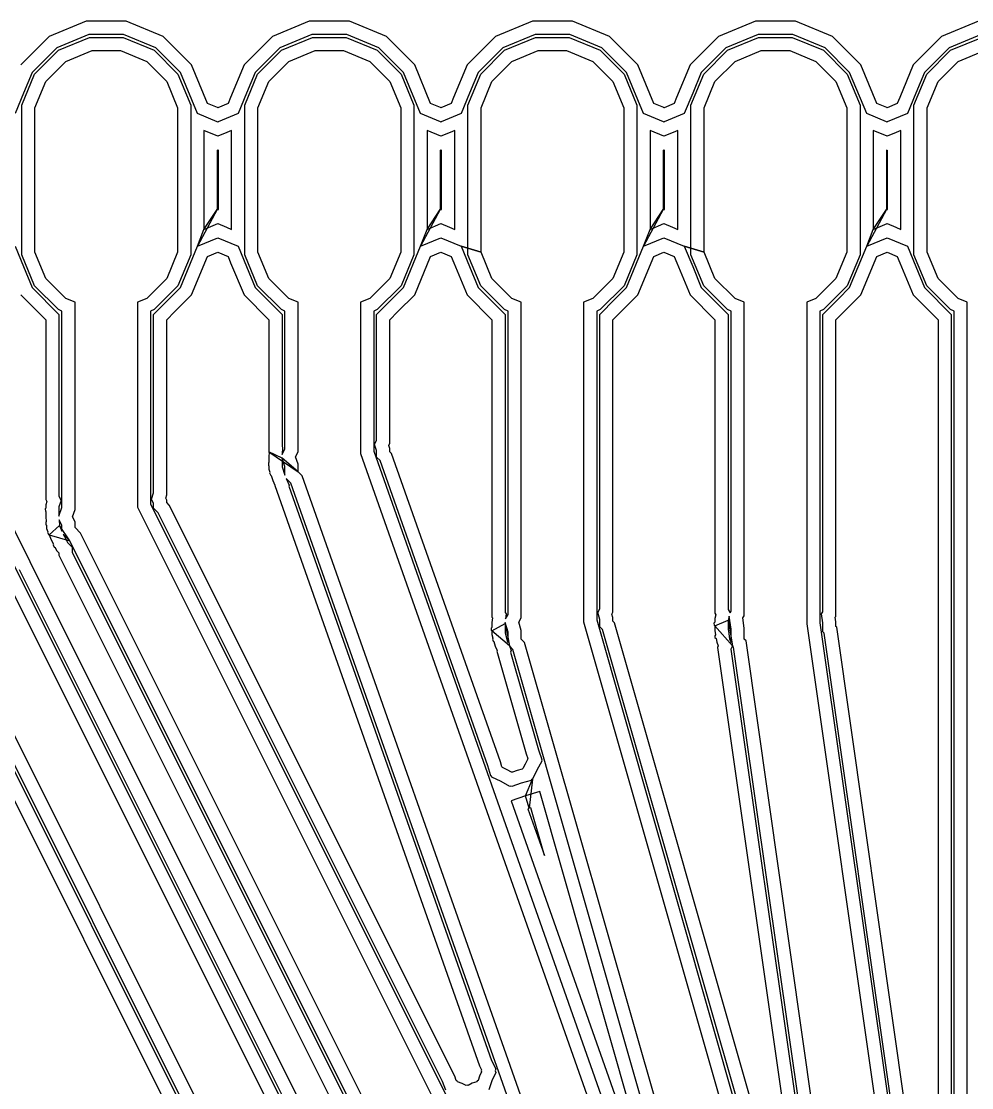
# Model space of a CAD drawing. Extents: x -122 to 0, y 0 to 97.
# Drawn here: x -71.45 to -60.63, y 25.22 to 37.37 of the extents above; entities that cross this region are included whole.
import ezdxf

# ---------------------------------------------------------------- set-up
doc = ezdxf.new("R2010")
doc.units = 0
doc.layers.add('milling', color=1, linetype='CONTINUOUS')

msp = doc.modelspace()

# ---------------------------------------------------------------- linework, layer by layer
at = {"layer": 'milling'}
for p, q in [((-70.7128, 37.3663), (-71.134, 37.1919)), ((-70.257, 37.3663), (-70.7128, 37.3663)), ((-69.8358, 37.1919), (-70.257, 37.3663)), ((-68.1728, 37.3663), (-68.594, 37.1919)), ((-67.7171, 37.3663), (-68.1728, 37.3663)), ((-67.2958, 37.1919), (-67.7171, 37.3663)), ((-65.6328, 37.3663), (-66.054, 37.1919)), ((-65.177, 37.3663), (-65.6328, 37.3663)), ((-64.7558, 37.1919), (-65.177, 37.3663)), ((-63.0928, 37.3663), (-63.514, 37.1919)), ((-62.637, 37.3663), (-63.0928, 37.3663)), ((-62.2158, 37.1919), (-62.637, 37.3663)), ((-60.5528, 37.3663), (-60.974, 37.1919)), ((-71.134, 37.1919), (-71.4565, 36.8694)), ((-70.6829, 37.2163), (-71.0491, 37.0646)), ((-71.0303, 37.0365), (-70.6765, 37.1831)), ((-70.2869, 37.2163), (-70.6829, 37.2163)), ((-70.6765, 37.1831), (-70.2934, 37.1831)), ((-70.2934, 37.1831), (-69.9396, 37.0365)), ((-69.9207, 37.0646), (-70.2869, 37.2163)), ((-69.5133, 36.8694), (-69.8358, 37.1919)), ((-68.594, 37.1919), (-68.9165, 36.8694)), ((-68.1429, 37.2163), (-68.5091, 37.0646)), ((-68.4903, 37.0365), (-68.1365, 37.1831)), ((-67.7469, 37.2163), (-68.1429, 37.2163)), ((-68.1365, 37.1831), (-67.7534, 37.1831)), ((-67.7534, 37.1831), (-67.3996, 37.0365)), ((-67.3807, 37.0646), (-67.7469, 37.2163)), ((-66.9733, 36.8694), (-67.2958, 37.1919)), ((-66.054, 37.1919), (-66.3765, 36.8694)), ((-65.6029, 37.2163), (-65.9691, 37.0646)), ((-65.9503, 37.0365), (-65.5965, 37.1831)), ((-65.2068, 37.2163), (-65.6029, 37.2163)), ((-65.5965, 37.1831), (-65.2134, 37.1831)), ((-65.2134, 37.1831), (-64.8596, 37.0365)), ((-64.8407, 37.0647), (-65.2068, 37.2163)), ((-64.4333, 36.8694), (-64.7558, 37.1919)), ((-63.514, 37.1919), (-63.8365, 36.8694)), ((-63.0629, 37.2163), (-63.4291, 37.0647)), ((-63.4103, 37.0365), (-63.0565, 37.1831)), ((-62.6669, 37.2163), (-63.0629, 37.2163)), ((-63.0565, 37.1831), (-62.6734, 37.1831)), ((-62.6734, 37.1831), (-62.3196, 37.0365)), ((-62.3007, 37.0647), (-62.6669, 37.2163)), ((-61.8933, 36.8694), (-62.2158, 37.1919)), ((-60.974, 37.1919), (-61.2965, 36.8694)), ((-60.5229, 37.2163), (-60.8891, 37.0647)), ((-60.8703, 37.0365), (-60.5165, 37.1831)), ((-71.0491, 37.0646), (-71.3292, 36.7846)), ((-71.3011, 36.7657), (-71.0303, 37.0365)), ((-69.9396, 37.0365), (-69.6688, 36.7657)), ((-69.6406, 36.7845), (-69.9207, 37.0646)), ((-68.5091, 37.0646), (-68.7892, 36.7845)), ((-68.7611, 36.7657), (-68.4903, 37.0365)), ((-67.3996, 37.0365), (-67.1288, 36.7657)), ((-67.1006, 36.7845), (-67.3807, 37.0646)), ((-65.9691, 37.0646), (-66.2492, 36.7845)), ((-66.2211, 36.7657), (-65.9503, 37.0365)), ((-64.8596, 37.0365), (-64.5888, 36.7657)), ((-64.5605, 36.7845), (-64.8407, 37.0647)), ((-63.4291, 37.0647), (-63.7092, 36.7846)), ((-63.6811, 36.7657), (-63.4103, 37.0365)), ((-62.3196, 37.0365), (-62.0488, 36.7657)), ((-62.0205, 36.7845), (-62.3007, 37.0647)), ((-60.8891, 37.0647), (-61.1692, 36.7846)), ((-61.1411, 36.7657), (-60.8703, 37.0365)), ((-70.9454, 36.9094), (-70.6467, 37.0331)), ((-70.6467, 37.0331), (-70.3232, 37.0331)), ((-70.3232, 37.0331), (-70.0245, 36.9094)), ((-68.4054, 36.9094), (-68.1067, 37.0331)), ((-68.1067, 37.0331), (-67.7832, 37.0331)), ((-67.7832, 37.0331), (-67.4845, 36.9094)), ((-65.8654, 36.9094), (-65.5667, 37.0331)), ((-65.5667, 37.0331), (-65.2432, 37.0331)), ((-65.2432, 37.0331), (-64.9445, 36.9094)), ((-63.3254, 36.9094), (-63.0267, 37.0331)), ((-63.0267, 37.0331), (-62.7032, 37.0331)), ((-62.7032, 37.0331), (-62.4045, 36.9094)), ((-60.7854, 36.9094), (-60.4867, 37.0331)), ((-71.174, 36.6808), (-70.9454, 36.9094)), ((-70.0245, 36.9094), (-69.7959, 36.6808)), ((-69.3315, 36.4302), (-69.5133, 36.8694)), ((-68.9165, 36.8694), (-69.0701, 36.4984)), ((-68.634, 36.6808), (-68.4054, 36.9094)), ((-67.4845, 36.9094), (-67.2559, 36.6808)), ((-66.7915, 36.4302), (-66.9733, 36.8694)), ((-66.3765, 36.8694), (-66.5301, 36.4984)), ((-66.094, 36.6808), (-65.8654, 36.9094)), ((-64.9445, 36.9094), (-64.7159, 36.6808)), ((-64.2515, 36.4302), (-64.4333, 36.8694)), ((-63.8365, 36.8694), (-63.9901, 36.4984)), ((-63.554, 36.6808), (-63.3254, 36.9094)), ((-62.4045, 36.9094), (-62.1759, 36.6808)), ((-61.7115, 36.4302), (-61.8933, 36.8694)), ((-61.2965, 36.8694), (-61.4501, 36.4984)), ((-61.014, 36.6808), (-60.7854, 36.9094)), ((-71.4477, 36.4119), (-71.3011, 36.7657)), ((-71.3292, 36.7846), (-71.4276, 36.5469)), ((-71.2977, 36.3821), (-71.174, 36.6808)), ((-69.7959, 36.6808), (-69.6722, 36.3821)), ((-69.6688, 36.7657), (-69.5222, 36.4119)), ((-69.4463, 36.3154), (-69.6406, 36.7845)), ((-68.9077, 36.4119), (-68.7611, 36.7657)), ((-68.7892, 36.7845), (-68.8876, 36.5469)), ((-68.7577, 36.3821), (-68.634, 36.6808)), ((-67.2559, 36.6808), (-67.1322, 36.3821)), ((-67.1288, 36.7657), (-66.9822, 36.4119)), ((-66.9063, 36.3154), (-67.1006, 36.7845)), ((-66.3677, 36.4119), (-66.2211, 36.7657)), ((-66.2492, 36.7845), (-66.3476, 36.5469)), ((-66.2177, 36.3821), (-66.094, 36.6808)), ((-64.7159, 36.6808), (-64.5922, 36.3821)), ((-64.5888, 36.7657), (-64.4422, 36.4119)), ((-64.3663, 36.3154), (-64.5605, 36.7845)), ((-63.8277, 36.4119), (-63.6811, 36.7657)), ((-63.7092, 36.7846), (-63.8077, 36.5469)), ((-63.6777, 36.3821), (-63.554, 36.6808)), ((-62.1759, 36.6808), (-62.0522, 36.3821)), ((-62.0488, 36.7657), (-61.9022, 36.4119)), ((-61.8263, 36.3154), (-62.0205, 36.7845)), ((-61.2877, 36.4119), (-61.1411, 36.7657)), ((-61.1692, 36.7846), (-61.2676, 36.5469)), ((-61.1377, 36.3821), (-61.014, 36.6808)), ((-71.4276, 36.5469), (-71.5234, 36.3154)), ((-69.218, 36.3833), (-69.3315, 36.4302)), ((-69.0982, 36.4302), (-69.2136, 36.3826)), ((-69.0701, 36.4984), (-69.0982, 36.4302)), ((-68.8876, 36.5469), (-68.9834, 36.3154)), ((-66.678, 36.3833), (-66.7915, 36.4302)), ((-66.5582, 36.4302), (-66.6736, 36.3826)), ((-66.5301, 36.4984), (-66.5582, 36.4302)), ((-66.3476, 36.5469), (-66.4434, 36.3154)), ((-64.138, 36.3833), (-64.2515, 36.4302)), ((-64.0182, 36.4302), (-64.1336, 36.3826)), ((-63.9901, 36.4984), (-64.0182, 36.4302)), ((-63.8076, 36.5469), (-63.9034, 36.3154)), ((-63.8077, 36.5469), (-63.8076, 36.5469)), ((-61.598, 36.3833), (-61.7115, 36.4302)), ((-61.4782, 36.4302), (-61.5936, 36.3826)), ((-61.4501, 36.4984), (-61.4782, 36.4302)), ((-61.2676, 36.5469), (-61.3634, 36.3154)), ((-71.4477, 34.708), (-71.4477, 36.4119)), ((-71.2977, 34.7378), (-71.2977, 36.3821)), ((-69.6722, 36.3821), (-69.6722, 34.7378)), ((-69.5222, 36.4119), (-69.5222, 34.708)), ((-69.2211, 36.2222), (-69.4463, 36.3154)), ((-69.2148, 36.382), (-69.218, 36.3833)), ((-69.2136, 36.3826), (-69.2148, 36.382)), ((-68.9834, 36.3154), (-69.2123, 36.2207)), ((-68.9077, 34.708), (-68.9077, 36.4119)), ((-68.7577, 34.7378), (-68.7577, 36.3821)), ((-67.1322, 36.3821), (-67.1322, 34.7378)), ((-66.9822, 36.4119), (-66.9822, 34.708)), ((-66.681, 36.2222), (-66.9063, 36.3154)), ((-66.6748, 36.382), (-66.678, 36.3833)), ((-66.6736, 36.3826), (-66.6748, 36.382)), ((-66.4434, 36.3154), (-66.6723, 36.2207)), ((-66.3677, 34.708), (-66.3677, 36.4119)), ((-66.2177, 34.7378), (-66.2177, 36.3821)), ((-64.5922, 36.3821), (-64.5922, 34.7378)), ((-64.4422, 36.4119), (-64.4422, 34.708)), ((-64.1411, 36.2222), (-64.3663, 36.3154)), ((-64.1348, 36.382), (-64.138, 36.3833)), ((-64.1336, 36.3826), (-64.1348, 36.382)), ((-63.9034, 36.3154), (-64.1323, 36.2207)), ((-63.8277, 34.708), (-63.8277, 36.4119)), ((-63.6777, 34.7378), (-63.6777, 36.3821)), ((-62.0522, 36.3821), (-62.0522, 34.7378)), ((-61.9022, 36.4119), (-61.9022, 34.708)), ((-61.6011, 36.2222), (-61.8263, 36.3154)), ((-61.5948, 36.382), (-61.598, 36.3833)), ((-61.5936, 36.3826), (-61.5948, 36.382)), ((-61.3634, 36.3154), (-61.5923, 36.2207)), ((-61.2877, 34.708), (-61.2877, 36.4119)), ((-61.1377, 34.7378), (-61.1377, 36.3821)), ((-69.2148, 36.2196), (-69.2211, 36.2222)), ((-69.2123, 36.2207), (-69.2148, 36.2196)), ((-66.6748, 36.2196), (-66.681, 36.2222)), ((-66.6723, 36.2207), (-66.6748, 36.2196)), ((-64.1348, 36.2196), (-64.1411, 36.2222)), ((-64.1323, 36.2207), (-64.1348, 36.2196)), ((-61.5948, 36.2196), (-61.6011, 36.2222)), ((-61.5923, 36.2207), (-61.5948, 36.2196)), ((-69.2149, 36.0572), (-69.3722, 36.1224)), ((-69.3722, 36.1224), (-69.3722, 34.9974)), ((-69.1107, 36.1004), (-69.2147, 36.0572)), ((-69.0577, 36.1223), (-69.1107, 36.1004)), ((-69.0577, 34.9974), (-69.0577, 36.1223)), ((-66.6749, 36.0572), (-66.8322, 36.1224)), ((-66.8322, 36.1224), (-66.8322, 34.9974)), ((-66.5707, 36.1004), (-66.6747, 36.0572)), ((-66.5177, 36.1223), (-66.5707, 36.1004)), ((-66.5177, 34.9975), (-66.5177, 36.1223)), ((-64.1349, 36.0572), (-64.2922, 36.1224)), ((-64.2922, 36.1224), (-64.2922, 34.9974)), ((-64.0307, 36.1004), (-64.1347, 36.0572)), ((-63.9777, 36.1224), (-64.0307, 36.1004)), ((-63.9777, 34.9975), (-63.9777, 36.1224)), ((-61.5949, 36.0572), (-61.7522, 36.1224)), ((-61.7522, 36.1224), (-61.7522, 34.9974)), ((-61.4907, 36.1004), (-61.5947, 36.0572)), ((-61.4377, 36.1223), (-61.4907, 36.1004)), ((-61.4377, 34.9975), (-61.4377, 36.1223)), ((-69.2148, 36.0572), (-69.2149, 36.0572)), ((-69.2147, 36.0572), (-69.2148, 36.0572)), ((-66.6748, 36.0572), (-66.6749, 36.0572)), ((-66.6747, 36.0572), (-66.6748, 36.0572)), ((-64.1348, 36.0573), (-64.1349, 36.0572)), ((-64.1347, 36.0572), (-64.1348, 36.0573)), ((-61.5948, 36.0573), (-61.5949, 36.0572)), ((-61.5947, 36.0572), (-61.5948, 36.0573)), ((-69.2149, 35.8949), (-69.2222, 35.898)), ((-69.2222, 35.898), (-69.2222, 35.2218)), ((-69.2148, 35.8949), (-69.2149, 35.8949)), ((-69.2147, 35.8949), (-69.2148, 35.8949)), ((-69.2077, 35.8979), (-69.2147, 35.8949)), ((-69.2077, 35.2219), (-69.2077, 35.8979)), ((-66.6749, 35.8949), (-66.6822, 35.898)), ((-66.6822, 35.898), (-66.6822, 35.2218)), ((-66.6748, 35.8949), (-66.6749, 35.8949)), ((-66.6747, 35.8949), (-66.6748, 35.8949)), ((-66.6677, 35.8978), (-66.6747, 35.8949)), ((-66.6677, 35.2219), (-66.6677, 35.8978)), ((-64.1349, 35.8949), (-64.1422, 35.898)), ((-64.1422, 35.898), (-64.1422, 35.2218)), ((-64.1348, 35.895), (-64.1349, 35.8949)), ((-64.1347, 35.8949), (-64.1348, 35.895)), ((-64.1277, 35.8979), (-64.1347, 35.8949)), ((-64.1277, 35.2219), (-64.1277, 35.8979)), ((-61.5949, 35.8949), (-61.6022, 35.898)), ((-61.6022, 35.898), (-61.6022, 35.2218)), ((-61.5948, 35.895), (-61.5949, 35.8949)), ((-61.5947, 35.8949), (-61.5948, 35.895)), ((-61.5877, 35.8979), (-61.5947, 35.8949)), ((-61.5877, 35.2219), (-61.5877, 35.8979)), ((-69.2222, 35.2218), (-69.4463, 34.8044)), ((-69.3722, 34.9974), (-69.2222, 35.2218)), ((-69.2222, 35.2218), (-69.2149, 35.2249)), ((-69.2222, 35.2218), (-69.2222, 35.2218)), ((-69.2149, 35.2249), (-69.2148, 35.2248)), ((-69.2148, 35.2248), (-69.2147, 35.2249)), ((-69.2147, 35.2249), (-69.2077, 35.2219)), ((-66.6822, 35.2218), (-66.9063, 34.8044)), ((-66.8322, 34.9974), (-66.6822, 35.2218)), ((-66.6822, 35.2218), (-66.6749, 35.2249)), ((-66.6822, 35.2218), (-66.6822, 35.2218)), ((-66.6749, 35.2249), (-66.6748, 35.2248)), ((-66.6748, 35.2248), (-66.6747, 35.2249)), ((-66.6747, 35.2249), (-66.6677, 35.2219)), ((-64.1422, 35.2218), (-64.3663, 34.8044)), ((-64.2922, 34.9974), (-64.1422, 35.2218)), ((-64.1422, 35.2218), (-64.1349, 35.2249)), ((-64.1422, 35.2218), (-64.1422, 35.2218)), ((-64.1349, 35.2249), (-64.1348, 35.2248)), ((-64.1348, 35.2248), (-64.1347, 35.2249)), ((-64.1347, 35.2249), (-64.1277, 35.2219)), ((-61.6022, 35.2218), (-61.8263, 34.8044)), ((-61.7522, 34.9974), (-61.6022, 35.2218)), ((-61.6022, 35.2218), (-61.5949, 35.2249)), ((-61.6022, 35.2218), (-61.6022, 35.2218)), ((-61.5949, 35.2249), (-61.5948, 35.2249)), ((-61.5948, 35.2249), (-61.5947, 35.2249)), ((-61.5947, 35.2249), (-61.5877, 35.2219)), ((-69.4463, 34.8044), (-69.3722, 34.9974)), ((-69.3722, 34.9974), (-69.2149, 35.0626)), ((-69.2149, 35.0626), (-69.2148, 35.0625)), ((-69.2148, 35.0625), (-69.2147, 35.0626)), ((-69.2147, 35.0626), (-69.1161, 35.0216)), ((-69.1161, 35.0216), (-69.0577, 34.9974)), ((-66.9063, 34.8044), (-66.8322, 34.9974)), ((-66.8322, 34.9974), (-66.6749, 35.0626)), ((-66.6749, 35.0626), (-66.6748, 35.0625)), ((-66.6748, 35.0625), (-66.6747, 35.0626)), ((-66.6747, 35.0626), (-66.5761, 35.0217)), ((-66.5761, 35.0217), (-66.5177, 34.9975)), ((-64.3663, 34.8044), (-64.2922, 34.9974)), ((-64.2922, 34.9974), (-64.1349, 35.0626)), ((-64.1349, 35.0626), (-64.1348, 35.0625)), ((-64.1348, 35.0625), (-64.1347, 35.0626)), ((-64.1347, 35.0626), (-64.0361, 35.0217)), ((-64.0361, 35.0217), (-63.9777, 34.9975)), ((-61.8263, 34.8044), (-61.7522, 34.9974)), ((-61.7522, 34.9974), (-61.5949, 35.0626)), ((-61.5949, 35.0626), (-61.5948, 35.0626)), ((-61.5948, 35.0626), (-61.5947, 35.0626)), ((-61.5947, 35.0626), (-61.4961, 35.0217)), ((-61.4961, 35.0217), (-61.4377, 34.9975)), ((-69.4463, 34.8044), (-69.2149, 34.9002)), ((-69.2149, 34.9002), (-68.9834, 34.8044)), ((-66.9063, 34.8044), (-66.6749, 34.9002)), ((-66.6749, 34.9002), (-66.4434, 34.8044)), ((-64.3663, 34.8044), (-64.1349, 34.9002)), ((-64.1349, 34.9002), (-63.9034, 34.8044)), ((-61.8263, 34.8044), (-61.5949, 34.9002)), ((-61.5949, 34.9002), (-61.3634, 34.8044)), ((-71.5234, 34.8044), (-71.4276, 34.5729)), ((-71.174, 34.4391), (-71.2977, 34.7378)), ((-69.6722, 34.7378), (-69.7959, 34.4391)), ((-69.6405, 34.3353), (-69.4463, 34.8044)), ((-69.3315, 34.6896), (-69.2149, 34.7378)), ((-69.2149, 34.7378), (-69.0982, 34.6896)), ((-68.9834, 34.8044), (-68.8876, 34.5729)), ((-68.634, 34.4391), (-68.7577, 34.7378)), ((-67.1322, 34.7378), (-67.2559, 34.4391)), ((-67.1006, 34.3353), (-66.9063, 34.8044)), ((-66.7915, 34.6896), (-66.6749, 34.7378)), ((-66.6749, 34.7378), (-66.5582, 34.6896)), ((-66.4434, 34.8044), (-66.2177, 34.7378)), ((-66.2177, 34.7378), (-66.4434, 34.8044)), ((-66.4434, 34.8044), (-66.3476, 34.5729)), ((-66.094, 34.4391), (-66.2177, 34.7378)), ((-64.5922, 34.7378), (-64.7159, 34.4391)), ((-64.5605, 34.3353), (-64.3663, 34.8044)), ((-64.2515, 34.6896), (-64.1349, 34.7378)), ((-64.1349, 34.7378), (-64.0182, 34.6896)), ((-63.9034, 34.8044), (-63.6777, 34.7378)), ((-63.6777, 34.7378), (-63.9034, 34.8044)), ((-63.9034, 34.8044), (-63.8076, 34.5729)), ((-63.554, 34.4391), (-63.6777, 34.7378)), ((-62.0522, 34.7378), (-62.1759, 34.4391)), ((-62.0206, 34.3353), (-61.8263, 34.8044)), ((-61.7115, 34.6896), (-61.5949, 34.7378)), ((-61.5949, 34.7378), (-61.4782, 34.6896)), ((-61.3634, 34.8044), (-61.2676, 34.5729)), ((-61.014, 34.4391), (-61.1377, 34.7378)), ((-71.3011, 34.3542), (-71.4477, 34.708)), ((-69.5222, 34.708), (-69.6688, 34.3542)), ((-69.5133, 34.2504), (-69.3315, 34.6896)), ((-69.0982, 34.6896), (-69.0685, 34.6177)), ((-69.0685, 34.6177), (-68.9165, 34.2504)), ((-68.7611, 34.3542), (-68.9077, 34.708)), ((-66.9822, 34.708), (-67.1288, 34.3542)), ((-66.9733, 34.2504), (-66.7915, 34.6896)), ((-66.5582, 34.6896), (-66.5285, 34.6177)), ((-66.5285, 34.6177), (-66.3765, 34.2504)), ((-66.2211, 34.3542), (-66.3677, 34.708)), ((-64.4422, 34.708), (-64.5888, 34.3542)), ((-64.4333, 34.2504), (-64.2515, 34.6896)), ((-64.0182, 34.6896), (-63.9885, 34.6177)), ((-63.9885, 34.6177), (-63.8365, 34.2504)), ((-63.6811, 34.3542), (-63.8277, 34.708)), ((-61.9022, 34.708), (-62.0488, 34.3542)), ((-61.8933, 34.2504), (-61.7115, 34.6896)), ((-61.4782, 34.6896), (-61.4485, 34.6177)), ((-61.4485, 34.6177), (-61.2965, 34.2504)), ((-61.1411, 34.3542), (-61.2877, 34.708)), ((-71.4276, 34.5729), (-71.3292, 34.3353)), ((-68.8876, 34.5729), (-68.8877, 34.5729)), ((-68.8877, 34.5729), (-68.7892, 34.3353)), ((-66.3476, 34.5729), (-66.2492, 34.3352)), ((-63.8076, 34.5729), (-63.7092, 34.3352)), ((-61.2676, 34.5729), (-61.1692, 34.3353)), ((-70.9454, 34.2105), (-71.174, 34.4391)), ((-69.7959, 34.4391), (-70.0245, 34.2105)), ((-68.4054, 34.2105), (-68.634, 34.4391)), ((-67.2559, 34.4391), (-67.4845, 34.2105)), ((-65.8654, 34.2105), (-66.094, 34.4391)), ((-64.7159, 34.4391), (-64.9445, 34.2105)), ((-63.3254, 34.2105), (-63.554, 34.4391)), ((-62.1759, 34.4391), (-62.4045, 34.2105)), ((-60.7854, 34.2105), (-61.014, 34.4391)), ((-71.4565, 34.2504), (-71.1737, 33.9677)), ((-71.3292, 34.3353), (-71.0237, 34.0298)), ((-71.0303, 34.0834), (-71.3011, 34.3542)), ((-69.6688, 34.3542), (-69.9396, 34.0834)), ((-69.769, 34.2069), (-69.6405, 34.3353)), ((-69.7069, 34.0569), (-69.5133, 34.2504)), ((-68.9165, 34.2504), (-68.6337, 33.9677)), ((-68.7892, 34.3353), (-68.4837, 34.0298)), ((-68.4903, 34.0834), (-68.7611, 34.3542)), ((-67.1288, 34.3542), (-67.3996, 34.0834)), ((-67.229, 34.2069), (-67.1006, 34.3353)), ((-67.1669, 34.0569), (-66.9733, 34.2504)), ((-66.3765, 34.2504), (-66.0937, 33.9677)), ((-66.2492, 34.3352), (-65.9437, 34.0298)), ((-65.9503, 34.0834), (-66.2211, 34.3542)), ((-64.5888, 34.3542), (-64.8596, 34.0834)), ((-64.689, 34.2069), (-64.5605, 34.3353)), ((-64.6269, 34.0569), (-64.4333, 34.2504)), ((-63.8365, 34.2504), (-63.5537, 33.9677)), ((-63.7092, 34.3352), (-63.4037, 34.0298)), ((-63.4103, 34.0834), (-63.6811, 34.3542)), ((-62.0488, 34.3542), (-62.3196, 34.0834)), ((-62.149, 34.2069), (-62.0206, 34.3353)), ((-62.0869, 34.0569), (-61.8933, 34.2504)), ((-61.2965, 34.2504), (-61.0137, 33.9677)), ((-61.1692, 34.3353), (-60.8637, 34.0298)), ((-60.8703, 34.0834), (-61.1411, 34.3542)), ((-70.8405, 34.1671), (-70.9454, 34.2105)), ((-70.8405, 31.8076), (-70.8405, 34.1671)), ((-70.0245, 34.2105), (-70.1294, 34.1671)), ((-70.1294, 34.1671), (-70.1294, 31.8339)), ((-69.9461, 34.0298), (-69.769, 34.2069)), ((-68.3005, 34.1671), (-68.4054, 34.2105)), ((-68.3005, 32.4655), (-68.3005, 34.1671)), ((-67.4845, 34.2105), (-67.5894, 34.1671)), ((-67.5894, 34.1671), (-67.5894, 32.4458)), ((-67.4061, 34.0298), (-67.229, 34.2069)), ((-65.7605, 34.1671), (-65.8654, 34.2105)), ((-65.7605, 30.5721), (-65.7605, 34.1671)), ((-64.9445, 34.2105), (-65.0494, 34.1671)), ((-65.0494, 34.1671), (-65.0494, 30.5299)), ((-64.8661, 34.0298), (-64.689, 34.2069)), ((-63.2205, 34.1671), (-63.3254, 34.2105)), ((-63.2205, 30.5985), (-63.2205, 34.1671)), ((-62.4045, 34.2105), (-62.5094, 34.1671)), ((-62.5094, 34.1671), (-62.5094, 30.5052)), ((-62.3261, 34.0298), (-62.149, 34.2069)), ((-60.6805, 34.1671), (-60.7854, 34.2105)), ((-60.6805, 19.1973), (-60.6805, 34.1671)), ((-70.9905, 34.0669), (-71.0303, 34.0834)), ((-71.0237, 34.0298), (-71.0237, 33.7793)), ((-70.9905, 31.832), (-70.9905, 34.0669)), ((-69.9396, 34.0834), (-69.9794, 34.0669)), ((-69.9794, 34.0669), (-69.9794, 31.8693)), ((-69.9461, 31.9977), (-69.9461, 34.0298)), ((-69.7961, 33.9677), (-69.7069, 34.0569)), ((-68.4505, 34.067), (-68.4903, 34.0834)), ((-68.4837, 34.0298), (-68.4837, 33.7793)), ((-68.4505, 32.4997), (-68.4505, 34.067)), ((-67.3996, 34.0834), (-67.4394, 34.067)), ((-67.4394, 34.067), (-67.4394, 32.4716)), ((-67.4061, 32.5976), (-67.4061, 34.0298)), ((-67.2561, 33.9677), (-67.1669, 34.0569)), ((-65.9105, 34.067), (-65.9503, 34.0834)), ((-65.9437, 34.0298), (-65.9437, 33.7793)), ((-65.9105, 30.611), (-65.9105, 34.067)), ((-64.8596, 34.0834), (-64.8994, 34.067)), ((-64.8994, 34.067), (-64.8994, 30.5507)), ((-64.8661, 30.6762), (-64.8661, 34.0298)), ((-64.7161, 33.9677), (-64.6269, 34.0569)), ((-63.3705, 34.067), (-63.4103, 34.0834)), ((-63.4037, 34.0298), (-63.4037, 33.7793)), ((-63.3705, 30.6484), (-63.3705, 34.067)), ((-62.3196, 34.0834), (-62.3594, 34.067)), ((-62.3594, 34.067), (-62.3594, 30.5159)), ((-62.3261, 30.6407), (-62.3261, 34.0298)), ((-62.1761, 33.9677), (-62.0869, 34.0569)), ((-60.8305, 34.067), (-60.8703, 34.0834)), ((-60.8637, 34.0298), (-60.8637, 33.7793)), ((-60.8305, 20.9888), (-60.8305, 34.067)), ((-71.1737, 33.9677), (-71.1737, 33.8414)), ((-69.7961, 31.9732), (-69.7961, 33.9677)), ((-68.6337, 33.9677), (-68.6337, 33.8414)), ((-67.2561, 32.5636), (-67.2561, 33.9677)), ((-66.0937, 33.9677), (-66.0937, 33.8414)), ((-64.7161, 30.6372), (-64.7161, 33.9677)), ((-63.5537, 33.9677), (-63.5537, 33.8414)), ((-62.1761, 30.5906), (-62.1761, 33.9677)), ((-61.0137, 33.9677), (-61.0137, 33.8414)), ((-71.1737, 33.8414), (-71.1737, 31.9223)), ((-71.0237, 33.7793), (-71.0237, 31.9578)), ((-68.6337, 33.8414), (-68.6337, 32.4656)), ((-68.4837, 33.7793), (-68.4837, 32.5231)), ((-66.0937, 33.8414), (-66.0937, 30.5812)), ((-65.9437, 33.7793), (-65.9437, 30.6334)), ((-63.5537, 33.8414), (-63.5537, 30.6277)), ((-63.4037, 33.7793), (-63.4037, 30.6687)), ((-61.0137, 33.8414), (-61.0137, 24.5461)), ((-60.8637, 33.7793), (-60.8637, 24.557)), ((-67.4305, 32.5466), (-67.4061, 32.5976)), ((-67.4061, 32.4774), (-67.4305, 32.5466)), ((-67.2684, 32.5379), (-67.2561, 32.5636)), ((-68.4837, 32.3925), (-68.6337, 32.4656)), ((-68.6337, 32.4656), (-68.6306, 32.4622)), ((-68.6337, 32.4656), (-68.6337, 32.4656)), ((-68.6337, 32.4656), (-68.3005, 32.2376)), ((-68.6306, 32.4622), (-68.6337, 32.4039)), ((-68.4837, 32.5231), (-68.4775, 32.5163)), ((-68.4775, 32.5163), (-68.4819, 32.434)), ((-68.4819, 32.434), (-68.4505, 32.4997)), ((-68.3292, 32.4055), (-68.3005, 32.4655)), ((-67.5894, 32.4458), (-63.8266, 21.7844)), ((-67.4394, 32.4716), (-63.6964, 21.8663)), ((-67.4061, 32.4038), (-67.4061, 32.4774)), ((-67.2561, 32.503), (-67.2684, 32.5379)), ((-67.2561, 32.4659), (-67.2561, 32.503)), ((-67.2359, 32.4457), (-67.2561, 32.4659)), ((-65.9962, 28.9331), (-67.2359, 32.4457)), ((-68.6371, 32.3408), (-68.6388, 32.309)), ((-68.6388, 32.309), (-68.6337, 32.304)), ((-68.6337, 32.3441), (-68.6371, 32.3408)), ((-68.6337, 32.4039), (-68.6337, 32.3441)), ((-68.6337, 32.304), (-68.6337, 32.2669)), ((-68.3005, 32.2376), (-68.4837, 32.3925)), ((-68.4837, 32.3925), (-68.4837, 32.2929)), ((-68.4505, 32.2983), (-68.4837, 32.3925)), ((-68.3005, 32.3241), (-68.3292, 32.4055)), ((-68.3005, 32.2376), (-68.3005, 32.3241)), ((-67.366, 32.3637), (-67.4061, 32.4038)), ((-66.1392, 28.8875), (-67.366, 32.3637)), ((-68.6337, 32.2669), (-68.6214, 32.232)), ((-68.6214, 32.232), (-68.6245, 32.2256)), ((-68.6245, 32.2256), (-68.6121, 32.1955)), ((-68.6121, 32.1955), (-68.6077, 32.1935)), ((-68.6077, 32.1935), (-68.588, 32.1375)), ((-68.4837, 32.2929), (-68.4505, 32.1987)), ((-68.4505, 32.1987), (-68.4505, 32.2983)), ((-68.2533, 32.1905), (-68.3005, 32.2376)), ((-64.4905, 21.5291), (-68.2533, 32.1905)), ((-68.588, 32.1375), (-68.5655, 32.0834)), ((-68.5655, 32.0834), (-68.5673, 32.079)), ((-68.5673, 32.079), (-66.2361, 25.4736)), ((-68.3835, 32.1086), (-68.4349, 32.1599)), ((-68.4349, 32.1599), (-68.4031, 32.0834)), ((-68.4031, 32.0834), (-68.4067, 32.0747)), ((-68.4067, 32.0747), (-66.098, 25.5329)), ((-64.6405, 21.5033), (-68.3835, 32.1086)), ((-71.0237, 31.9578), (-70.9996, 31.9096)), ((-69.9702, 31.9253), (-69.9461, 31.9977)), ((-69.8082, 31.9368), (-69.7961, 31.9732)), ((-69.7961, 31.9126), (-69.8082, 31.9368)), ((-72.048, 31.861), (-66.7093, 21.1835)), ((-71.9039, 31.9081), (-66.6165, 21.3335)), ((-71.3504, 31.2111), (-71.7002, 31.9108)), ((-71.1737, 31.8232), (-71.1801, 31.8168)), ((-71.1801, 31.8168), (-71.1781, 31.788)), ((-71.1737, 31.9223), (-71.1616, 31.8981)), ((-71.1616, 31.8981), (-71.1737, 31.8617)), ((-71.1737, 31.8617), (-71.1737, 31.8232)), ((-70.9996, 31.9096), (-71.0237, 31.8372)), ((-71.0237, 31.8372), (-71.0237, 31.7611)), ((-71.0237, 31.7322), (-70.9905, 31.832)), ((-70.1294, 31.8339), (-65.1129, 21.8007)), ((-69.9794, 31.8693), (-64.9895, 21.8894)), ((-69.9461, 31.8771), (-69.9702, 31.9253)), ((-69.9461, 31.8233), (-69.9461, 31.8771)), ((-69.8923, 31.7696), (-69.9461, 31.8233)), ((-69.7961, 31.8854), (-69.7961, 31.9126)), ((-69.7689, 31.8583), (-69.7961, 31.8854)), ((-66.517, 25.3545), (-69.7689, 31.8583)), ((-71.1781, 31.788), (-71.1737, 31.7837)), ((-71.1737, 31.7837), (-71.1737, 31.7263)), ((-71.1737, 31.7263), (-71.1696, 31.6684)), ((-71.0237, 31.7611), (-71.0237, 31.7322)), ((-70.8688, 31.7226), (-70.8405, 31.8076)), ((-70.8405, 31.666), (-70.8688, 31.7226)), ((-66.6554, 25.2957), (-69.8923, 31.7696)), ((-71.1696, 31.6684), (-71.1737, 31.6637)), ((-71.1737, 31.6637), (-71.1737, 31.6338)), ((-71.1737, 31.6338), (-71.1668, 31.6279)), ((-71.1668, 31.6279), (-71.1641, 31.5895)), ((-71.1641, 31.5895), (-71.1494, 31.554)), ((-71.0161, 31.6244), (-71.1342, 31.5176)), ((-70.9905, 31.6305), (-71.0209, 31.6914)), ((-71.0209, 31.6914), (-71.0161, 31.6244)), ((-70.9005, 31.4505), (-71.0161, 31.6244)), ((-71.0161, 31.6244), (-70.9905, 31.5624)), ((-70.9905, 31.5624), (-70.9905, 31.6305)), ((-70.8405, 31.6026), (-70.8405, 31.666)), ((-70.7771, 31.5393), (-70.8405, 31.6026)), ((-67.347, 20.8691), (-72.6684, 31.5119)), ((-71.1494, 31.554), (-71.1529, 31.5456)), ((-71.1529, 31.5456), (-71.1401, 31.52)), ((-71.1401, 31.52), (-71.1342, 31.5176)), ((-71.1342, 31.5176), (-71.1119, 31.4636)), ((-71.1342, 31.5176), (-71.1342, 31.5176)), ((-71.1342, 31.5176), (-70.9005, 31.4505)), ((-71.1119, 31.4636), (-71.0864, 31.4127)), ((-70.9005, 31.4505), (-70.9748, 31.5249)), ((-70.9748, 31.5249), (-70.9617, 31.4988)), ((-70.9617, 31.4988), (-70.9276, 31.4306)), ((-65.9105, 21.4706), (-70.9005, 31.4505)), ((-65.7605, 21.5061), (-70.7771, 31.5393)), ((-72.9635, 31.3569), (-67.8127, 21.0551)), ((-72.8052, 31.3758), (-67.6893, 21.1438)), ((-67.5295, 20.8987), (-72.786, 31.4117)), ((-71.0864, 31.4127), (-71.0884, 31.4068)), ((-71.0884, 31.4068), (-71.0769, 31.379)), ((-71.0769, 31.379), (-71.0681, 31.3761)), ((-71.0681, 31.3761), (-71.051, 31.3419)), ((-71.051, 31.3419), (-71.0238, 31.3147)), ((-70.9276, 31.4306), (-70.8738, 31.3768)), ((-70.8738, 31.3768), (-70.8738, 31.323)), ((-71.3504, 31.2103), (-71.3504, 31.2111)), ((-71.3496, 31.2095), (-71.3504, 31.2103)), ((-66.5614, 21.6331), (-71.3496, 31.2095)), ((-71.0238, 31.3147), (-71.0238, 31.2875)), ((-71.0238, 31.2875), (-66.2597, 21.7594)), ((-70.8738, 31.323), (-66.1363, 21.8481)), ((-66.7114, 21.5976), (-71.473, 31.1208)), ((-65.9437, 30.6334), (-65.9314, 30.618)), ((-65.9314, 30.618), (-65.9379, 30.5617)), ((-65.9379, 30.5617), (-65.9105, 30.611)), ((-64.8889, 30.6352), (-64.8661, 30.6762)), ((-64.8661, 30.5553), (-64.8889, 30.6352)), ((-64.7276, 30.6166), (-64.7161, 30.6372)), ((-64.7161, 30.5763), (-64.7276, 30.6166)), ((-63.5537, 30.6277), (-63.5428, 30.6093)), ((-63.5428, 30.6093), (-63.5537, 30.5667)), ((-63.4037, 30.6687), (-63.3824, 30.6326)), ((-63.3824, 30.6326), (-63.3705, 30.6484)), ((-62.3408, 30.6211), (-62.3261, 30.6407)), ((-62.3261, 30.5181), (-62.3408, 30.6211)), ((-66.0937, 30.5812), (-66.0875, 30.5734)), ((-66.0875, 30.5734), (-66.0937, 30.5194)), ((-66.0937, 30.5194), (-66.0937, 30.4649)), ((-66.0937, 30.4252), (-65.9437, 30.5109)), ((-65.9425, 30.5213), (-65.9437, 30.5109)), ((-65.9437, 30.5109), (-65.9437, 30.4045)), ((-65.9437, 30.5109), (-65.9437, 30.5109)), ((-65.9437, 30.5109), (-65.895, 30.2551)), ((-65.9105, 30.4091), (-65.9425, 30.5213)), ((-65.7873, 30.5239), (-65.7605, 30.5721)), ((-65.7605, 30.43), (-65.7873, 30.5239)), ((-65.0494, 30.5299), (-62.5484, 21.7762)), ((-64.8994, 30.5507), (-62.4148, 21.8548)), ((-64.8661, 30.4725), (-64.8661, 30.5553)), ((-64.7161, 30.5346), (-64.7161, 30.5763)), ((-64.6994, 30.518), (-64.7161, 30.5346)), ((-63.0483, 24.7389), (-64.6994, 30.518)), ((-63.5537, 30.5228), (-63.5652, 30.5114)), ((-63.5652, 30.5114), (-63.5624, 30.4919)), ((-63.5624, 30.4919), (-63.5537, 30.4833)), ((-63.5537, 30.5667), (-63.5537, 30.5228)), ((-63.5537, 30.4833), (-63.4037, 30.5479)), ((-63.3556, 30.2556), (-63.5537, 30.4833)), ((-63.5537, 30.4833), (-63.5537, 30.4311)), ((-63.3919, 30.5941), (-63.4037, 30.5479)), ((-63.4037, 30.5479), (-63.4037, 30.4607)), ((-63.4037, 30.5479), (-63.4037, 30.5479)), ((-63.4037, 30.5479), (-63.3556, 30.2556)), ((-63.3705, 30.4442), (-63.3919, 30.5941)), ((-63.2378, 30.5755), (-63.2205, 30.5985)), ((-63.2205, 30.4543), (-63.2378, 30.5755)), ((-62.5094, 30.5052), (-61.2597, 21.7576)), ((-62.3594, 30.5159), (-61.1184, 21.8283)), ((-62.3261, 30.4146), (-62.3261, 30.5181)), ((-62.1835, 30.5808), (-62.1761, 30.5906)), ((-62.1761, 30.5289), (-62.1835, 30.5808)), ((-62.1761, 30.4767), (-62.1761, 30.5289)), ((-66.1008, 30.4579), (-66.1034, 30.4349)), ((-66.1034, 30.4349), (-66.0937, 30.4252)), ((-66.0937, 30.4649), (-66.1008, 30.4579)), ((-65.895, 30.2551), (-66.0937, 30.4252)), ((-66.0937, 30.4252), (-66.0937, 30.3835)), ((-66.0937, 30.3835), (-66.0822, 30.3432)), ((-65.9437, 30.4045), (-65.9145, 30.3021)), ((-65.9105, 30.2924), (-65.9105, 30.4091)), ((-65.7605, 30.3326), (-65.7605, 30.43)), ((-64.833, 30.4394), (-64.8661, 30.4725)), ((-63.1955, 24.708), (-64.833, 30.4394)), ((-63.5537, 30.4311), (-63.5463, 30.3792)), ((-63.5463, 30.3792), (-63.5537, 30.3694)), ((-63.5537, 30.3694), (-63.5537, 30.3497)), ((-63.4037, 30.4607), (-63.4037, 30.4419)), ((-63.4037, 30.4419), (-63.401, 30.4227)), ((-63.401, 30.4227), (-63.4009, 30.4227)), ((-63.4009, 30.4227), (-63.3886, 30.3365)), ((-63.3705, 30.2927), (-63.3705, 30.4442)), ((-63.2205, 30.3326), (-63.2205, 30.4543)), ((-62.3088, 30.3974), (-62.3261, 30.4146)), ((-61.4684, 24.5135), (-62.3088, 30.3974)), ((-62.1674, 30.468), (-62.1761, 30.4767)), ((-61.3184, 24.5248), (-62.1674, 30.468)), ((-66.0822, 30.3432), (-66.0889, 30.3312)), ((-66.0889, 30.3312), (-66.08, 30.3098)), ((-66.08, 30.3098), (-66.0713, 30.305)), ((-66.0713, 30.305), (-66.0563, 30.2525)), ((-66.0563, 30.2525), (-66.0356, 30.2025)), ((-65.9145, 30.3021), (-65.9105, 30.2924)), ((-65.8551, 30.2151), (-65.895, 30.2551)), ((-65.895, 30.2551), (-65.8732, 30.2025)), ((-65.7215, 30.2937), (-65.7605, 30.3326)), ((-63.2205, 21.54), (-65.7215, 30.2937)), ((-63.5537, 30.3497), (-63.5407, 30.34)), ((-63.5407, 30.34), (-63.5345, 30.2966)), ((-63.5345, 30.2966), (-63.5177, 30.2561)), ((-63.5177, 30.2561), (-63.5259, 30.2362)), ((-63.5259, 30.2362), (-62.7497, 24.8029)), ((-63.3886, 30.3365), (-63.3705, 30.2927)), ((-63.3556, 30.2556), (-63.3716, 30.217)), ((-63.3415, 30.2416), (-63.3556, 30.2556)), ((-62.1005, 21.5541), (-63.3415, 30.2416)), ((-63.2002, 30.3124), (-63.2205, 30.3326)), ((-61.9505, 21.5647), (-63.2002, 30.3124)), ((-66.0356, 30.2025), (-66.0394, 30.1933)), ((-66.0394, 30.1933), (-65.7055, 29.0249)), ((-65.8732, 30.2025), (-65.8808, 30.1842)), ((-65.8808, 30.1842), (-65.5624, 29.0698)), ((-63.3705, 21.5192), (-65.8551, 30.2151)), ((-63.3716, 30.217), (-62.6026, 24.834)), ((-65.7055, 29.0249), (-65.6863, 28.9704)), ((-65.5624, 29.0698), (-65.5242, 28.9617)), ((-65.9801, 28.8767), (-65.9962, 28.9331)), ((-65.7156, 28.9092), (-65.7407, 28.8566)), ((-65.6871, 28.9604), (-65.7156, 28.9092)), ((-65.6863, 28.9704), (-65.6886, 28.9657)), ((-65.6886, 28.9657), (-65.6871, 28.9604)), ((-65.5258, 28.9419), (-65.5822, 28.8406)), ((-65.5242, 28.9617), (-65.5288, 28.9522)), ((-65.5288, 28.9522), (-65.5258, 28.9419)), ((-66.1073, 28.7758), (-66.1392, 28.8875)), ((-65.9754, 28.8741), (-65.9801, 28.8767)), ((-65.9736, 28.869), (-65.9754, 28.8741)), ((-65.921, 28.8439), (-65.9736, 28.869)), ((-65.8698, 28.8154), (-65.921, 28.8439)), ((-65.8645, 28.8169), (-65.8698, 28.8154)), ((-65.8598, 28.8146), (-65.8645, 28.8169)), ((-65.805, 28.8339), (-65.8598, 28.8146)), ((-65.7484, 28.8501), (-65.805, 28.8339)), ((-65.7458, 28.8548), (-65.7484, 28.8501)), ((-65.7407, 28.8566), (-65.7458, 28.8548)), ((-65.5822, 28.8406), (-65.6322, 28.7358)), ((-66.0979, 28.7706), (-66.1073, 28.7758)), ((-66.0944, 28.7605), (-66.0979, 28.7706)), ((-65.9896, 28.7105), (-66.0944, 28.7605)), ((-65.8883, 28.6541), (-65.9896, 28.7105)), ((-65.878, 28.6571), (-65.8883, 28.6541)), ((-65.8685, 28.6525), (-65.878, 28.6571)), ((-65.7598, 28.6908), (-65.8685, 28.6525)), ((-65.6475, 28.7229), (-65.7598, 28.6908)), ((-65.7128, 28.5483), (-65.6322, 28.7358)), ((-65.6322, 28.7358), (-65.6685, 28.4049)), ((-65.6423, 28.7323), (-65.6475, 28.7229)), ((-65.6322, 28.7358), (-65.6423, 28.7323)), ((-65.7128, 28.5483), (-65.8754, 28.4909)), ((-65.5483, 28.5953), (-65.7128, 28.5483)), ((-65.6685, 28.4049), (-65.7128, 28.5483)), ((-65.7128, 28.5483), (-65.7128, 28.5483)), ((-64.0012, 23.1804), (-65.5483, 28.5953)), ((-65.8754, 28.4909), (-64.0012, 23.1804)), ((-65.6685, 28.4049), (-65.684, 28.3994)), ((-65.684, 28.3994), (-65.4962, 27.8673)), ((-65.6512, 28.4099), (-65.6685, 28.4049)), ((-65.4962, 27.8673), (-65.6512, 28.4099)), ((-66.098, 25.5329), (-66.0501, 25.4373)), ((-66.2361, 25.4736), (-66.2121, 25.4258)), ((-66.2119, 25.4052), (-66.2352, 25.3566)), ((-66.2121, 25.4258), (-66.2156, 25.4155)), ((-66.2156, 25.4155), (-66.2119, 25.4052)), ((-66.0498, 25.3965), (-66.0956, 25.3007)), ((-66.0501, 25.4373), (-66.057, 25.4168)), ((-66.057, 25.4168), (-66.0498, 25.3965)), ((-66.62, 25.1953), (-66.6554, 25.2957)), ((-66.4992, 25.3038), (-66.517, 25.3545)), ((-66.4894, 25.2992), (-66.4992, 25.3038)), ((-66.4846, 25.2895), (-66.4894, 25.2992)), ((-66.434, 25.2727), (-66.4846, 25.2895)), ((-66.3854, 25.2494), (-66.434, 25.2727)), ((-66.317, 25.2736), (-66.3648, 25.2496)), ((-66.2663, 25.2914), (-66.317, 25.2736)), ((-66.2617, 25.3012), (-66.2663, 25.2914)), ((-66.252, 25.306), (-66.2617, 25.3012)), ((-66.2352, 25.3566), (-66.252, 25.306)), ((-66.0956, 25.3007), (-66.1293, 25.1996)), ((-66.3751, 25.2531), (-66.3854, 25.2494)), ((-66.3648, 25.2496), (-66.3751, 25.2531))]:
    msp.add_line(p, q, dxfattribs=at)

doc.saveas('drawing.dxf')
